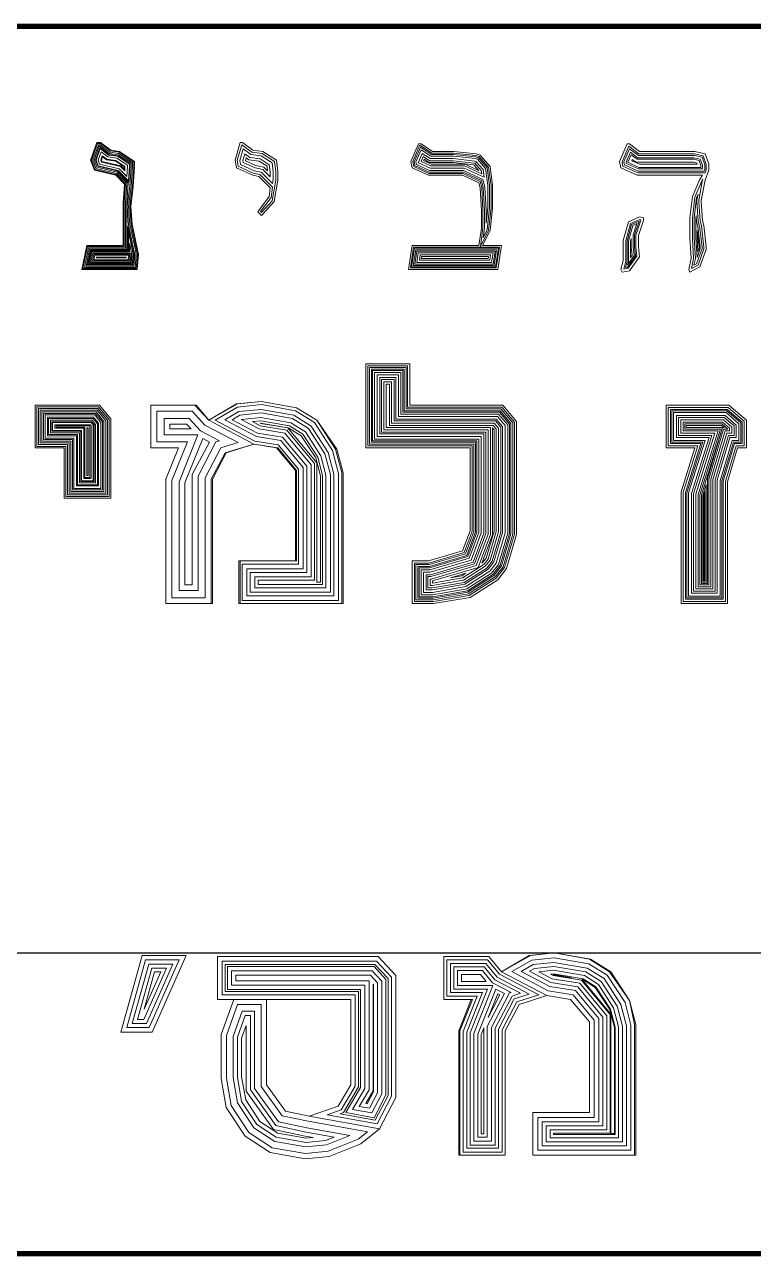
# Model space of a CAD drawing. Extents: x 208781 to 210549, y 749110 to 750610.
# Drawn here: x 210343.9 to 210377.8, y 750284.2 to 750341.4 of the extents above; entities that cross this region are included whole.
import ezdxf

# ---------------------------------------------------------------- set-up
doc = ezdxf.new("R2010")
doc.units = 0
doc.layers.add('-misgeret_ezer', color=5, linetype='Continuous', plot=False)
doc.layers.add('_view', color=7, linetype='Continuous')

msp = doc.modelspace()

# ---------------------------------------------------------------- linework, layer by layer
at = {"layer": '-misgeret_ezer'}
msp.add_line((208781.199, 750298.238), (210531.199, 750298.238), dxfattribs=at)
at = {"layer": '_view', "linetype": 'Continuous'}
for points in [[(210430.237, 750341.435), (210257.772, 750341.435), (210257.772, 750284.168), (210430.237, 750284.168)], [(210430.193, 750341.39), (210257.816, 750341.39), (210257.816, 750284.212), (210430.193, 750284.212)], [(210430.141, 750341.338), (210257.869, 750341.338), (210257.869, 750284.264), (210430.141, 750284.264)], [(210430.113, 750341.31), (210257.897, 750341.31), (210257.897, 750284.292), (210430.113, 750284.292)], [(210430.049, 750341.247), (210257.96, 750341.247), (210257.96, 750284.355), (210430.049, 750284.355)]]:
    msp.add_lwpolyline(points, close=True, dxfattribs=at)
at = {"layer": '_view', "lineweight": 0}
for points in [[(210347.424, 750335.945), (210347.249, 750335.945), (210346.956, 750335.127), (210347.132, 750334.659), (210348.126, 750334.425), (210348.535, 750334.016), (210348.476, 750333.139), (210348.476, 750332.905), (210348.476, 750331.97), (210348.476, 750331.152), (210346.781, 750331.152), (210346.547, 750330.041), (210349.119, 750330.041), (210349.178, 750330.743), (210349.119, 750331.035), (210348.885, 750332.145), (210348.827, 750332.964), (210348.944, 750333.899), (210349.002, 750334.834), (210349.002, 750335.068), (210348.301, 750335.536), (210347.892, 750335.594), (210347.424, 750335.945)], [(210354.029, 750335.945), (210353.912, 750335.945), (210353.678, 750335.127), (210353.737, 750334.776), (210354.497, 750334.425), (210354.789, 750334.367), (210355.315, 750333.841), (210355.257, 750333.431), (210354.731, 750332.73), (210354.906, 750332.555), (210354.964, 750332.613), (210355.49, 750333.198), (210355.666, 750334.191), (210355.666, 750334.6), (210355.607, 750335.127), (210354.964, 750335.536), (210354.497, 750335.594), (210354.029, 750335.945)], [(210362.329, 750335.886), (210362.213, 750335.886), (210361.862, 750335.068), (210361.92, 750334.776), (210362.68, 750334.425), (210364.083, 750334.425), (210364.258, 750334.425), (210365.018, 750334.074), (210365.077, 750333.841), (210365.135, 750332.788), (210365.135, 750331.97), (210365.018, 750331.152), (210361.92, 750331.152), (210361.745, 750330.041), (210365.895, 750330.041), (210366.07, 750331.152), (210365.194, 750331.152), (210365.194, 750331.152), (210365.544, 750331.853), (210365.661, 750332.905), (210365.661, 750333.665), (210365.661, 750333.957), (210365.544, 750334.834), (210365.077, 750335.36), (210364.901, 750335.419), (210363.849, 750335.536), (210362.855, 750335.536), (210362.329, 750335.886)], [(210372.032, 750335.886), (210371.916, 750335.886), (210371.565, 750335.068), (210371.623, 750334.776), (210372.383, 750334.425), (210375.423, 750334.425), (210375.306, 750334.25), (210374.955, 750333.431), (210374.838, 750332.438), (210374.838, 750331.502), (210374.897, 750330.567), (210374.78, 750330.041), (210374.838, 750329.924), (210375.306, 750330.158), (210375.598, 750330.976), (210375.598, 750331.093), (210375.481, 750332.087), (210375.423, 750332.321), (210375.364, 750333.198), (210375.364, 750333.256), (210375.54, 750334.191), (210375.715, 750334.659), (210375.715, 750334.951), (210375.54, 750335.419), (210375.072, 750335.536), (210372.5, 750335.536), (210372.032, 750335.886)], [(210372.5, 750332.496), (210371.974, 750332.262), (210371.74, 750331.386), (210371.74, 750330.918), (210371.74, 750330.45), (210371.623, 750330.041), (210371.682, 750329.924), (210372.032, 750329.983), (210372.5, 750330.626), (210372.442, 750331.093), (210372.442, 750331.619), (210372.675, 750332.321), (210372.675, 750332.438), (210372.5, 750332.496)], [(210361.803, 750325.657), (210359.758, 750325.657), (210359.758, 750321.741), (210364.609, 750321.741), (210364.609, 750317.883), (210364.258, 750316.948), (210362.68, 750316.48), (210361.92, 750316.48), (210361.92, 750314.493), (210362.68, 750314.493), (210362.914, 750314.493), (210364.609, 750314.785), (210365.895, 750315.603), (210366.304, 750316.13), (210366.772, 750317.708), (210366.772, 750322.968), (210366.129, 750323.728), (210361.803, 750323.728), (210361.803, 750325.657)], [(210354.906, 750323.904), (210353.795, 750323.787), (210352.451, 750323.027), (210354.555, 750321.916), (210355.666, 750321.741), (210356.543, 750320.689), (210356.543, 750316.48), (210353.912, 750316.48), (210353.912, 750314.493), (210358.705, 750314.493), (210358.705, 750320.572), (210358.413, 750321.682), (210357.478, 750323.027), (210356.543, 750323.611), (210354.906, 750323.904)], [(210354.906, 750323.904), (210353.737, 750323.787), (210352.451, 750323.027), (210354.555, 750321.916), (210355.607, 750321.741), (210356.484, 750320.689), (210356.484, 750316.48), (210353.854, 750316.48), (210353.854, 750314.493), (210358.647, 750314.493), (210358.647, 750320.572), (210358.355, 750321.682), (210357.478, 750323.027), (210356.543, 750323.611), (210354.906, 750323.904)], [(210347.366, 750323.728), (210344.385, 750323.728), (210344.385, 750321.741), (210345.729, 750321.741), (210345.729, 750319.403), (210347.892, 750319.403), (210347.892, 750323.085), (210347.366, 750323.728)], [(210351.866, 750323.728), (210349.762, 750323.728), (210349.762, 750321.741), (210351.048, 750321.741), (210350.464, 750320.28), (210350.464, 750314.493), (210352.626, 750314.493), (210352.626, 750320.28), (210353.269, 750321.507), (210354.555, 750321.916), (210352.451, 750323.027), (210351.866, 750323.728)], [(210351.808, 750323.728), (210349.762, 750323.728), (210349.762, 750321.741), (210351.048, 750321.741), (210350.464, 750320.28), (210350.464, 750314.493), (210352.568, 750314.493), (210352.568, 750320.28), (210353.211, 750321.507), (210354.555, 750321.916), (210352.451, 750323.027), (210351.808, 750323.728)], [(210376.65, 750323.728), (210373.728, 750323.728), (210373.728, 750321.741), (210375.072, 750321.741), (210374.429, 750319.695), (210374.429, 750314.493), (210376.592, 750314.493), (210376.592, 750320.163), (210377.059, 750321.741), (210377.469, 750321.741), (210377.469, 750323.027), (210376.65, 750323.728)], [(210351.399, 750298.126), (210349.821, 750294.561), (210348.359, 750294.561), (210349.353, 750298.126), (210351.399, 750298.126), (210351.399, 750298.126)], [(210360.342, 750298.068), (210352.86, 750298.068), (210352.86, 750296.08), (210353.62, 750296.08), (210359.056, 750296.08), (210359.056, 750292.106), (210358.472, 750291.112), (210357.127, 750290.644), (210360.4, 750290.06), (210361.16, 750291.521), (210361.16, 750297.191), (210360.342, 750298.068)], [(210365.486, 750298.068), (210363.382, 750298.068), (210363.382, 750296.08), (210364.667, 750296.08), (210364.083, 750294.619), (210364.083, 750288.832), (210366.246, 750288.832), (210366.246, 750294.619), (210366.889, 750295.847), (210368.175, 750296.256), (210366.07, 750297.366), (210365.486, 750298.068)], [(210365.486, 750298.068), (210363.382, 750298.068), (210363.382, 750296.08), (210364.726, 750296.08), (210364.141, 750294.619), (210364.141, 750288.832), (210366.246, 750288.832), (210366.246, 750294.619), (210366.889, 750295.847), (210368.175, 750296.256), (210366.07, 750297.366), (210365.486, 750298.068)], [(210368.525, 750298.243), (210367.356, 750298.126), (210366.07, 750297.366), (210368.175, 750296.256), (210369.285, 750296.08), (210370.162, 750295.028), (210370.162, 750290.82), (210367.532, 750290.82), (210367.532, 750288.832), (210372.266, 750288.832), (210372.266, 750294.911), (210372.032, 750296.022), (210371.097, 750297.366), (210370.162, 750297.951), (210368.525, 750298.243)], [(210368.525, 750298.243), (210367.415, 750298.126), (210366.07, 750297.366), (210368.175, 750296.256), (210369.285, 750296.08), (210370.162, 750295.028), (210370.162, 750290.82), (210367.532, 750290.82), (210367.532, 750288.832), (210372.325, 750288.832), (210372.325, 750294.911), (210372.032, 750296.022), (210371.156, 750297.366), (210370.22, 750297.951), (210368.525, 750298.243)], [(210353.62, 750296.08), (210353.036, 750294.444), (210353.036, 750292.398), (210353.269, 750291.054), (210354.146, 750289.709), (210355.315, 750288.949), (210356.952, 750288.657), (210358.062, 750288.774), (210359.524, 750289.358), (210360.4, 750290.06), (210357.127, 750290.644), (210356.017, 750290.878), (210355.14, 750292.106), (210355.14, 750296.08), (210359.056, 750296.08), (210353.62, 750296.08)]]:
    msp.add_lwpolyline(points, dxfattribs=at)
for points in [[(210347.411, 750335.906), (210347.276, 750335.906), (210346.997, 750335.127), (210347.161, 750334.692), (210348.145, 750334.46), (210348.574, 750334.031), (210348.515, 750333.138), (210348.515, 750332.905), (210348.515, 750331.97), (210348.515, 750331.113), (210346.812, 750331.113), (210346.595, 750330.08), (210349.084, 750330.08), (210349.139, 750330.74), (210349.082, 750331.027), (210348.847, 750332.14), (210348.788, 750332.965), (210348.906, 750333.903), (210348.964, 750334.835), (210348.964, 750335.047), (210348.287, 750335.499), (210347.877, 750335.557)], [(210347.391, 750335.846), (210347.318, 750335.846), (210347.061, 750335.127), (210347.206, 750334.743), (210348.175, 750334.514), (210348.636, 750334.054), (210348.575, 750333.136), (210348.575, 750332.905), (210348.575, 750331.97), (210348.575, 750331.053), (210346.861, 750331.053), (210346.669, 750330.14), (210349.029, 750330.14), (210349.078, 750330.737), (210349.023, 750331.016), (210348.788, 750332.132), (210348.728, 750332.966), (210348.846, 750333.908), (210348.904, 750334.837), (210348.904, 750335.015), (210348.265, 750335.441), (210347.853, 750335.5)], [(210353.997, 750335.847), (210353.986, 750335.847), (210353.778, 750335.121), (210353.825, 750334.843), (210354.527, 750334.518), (210354.837, 750334.456), (210355.418, 750333.875), (210355.35, 750333.393), (210354.859, 750332.739), (210354.905, 750332.693), (210355.399, 750333.242), (210355.568, 750334.2), (210355.568, 750334.595), (210355.516, 750335.069), (210354.931, 750335.442), (210354.459, 750335.501)], [(210347.37, 750335.783), (210347.363, 750335.783), (210347.129, 750335.128), (210347.253, 750334.797), (210348.208, 750334.572), (210348.701, 750334.079), (210348.638, 750333.134), (210348.638, 750332.905), (210348.638, 750331.97), (210348.638, 750330.99), (210346.913, 750330.99), (210346.747, 750330.203), (210348.97, 750330.203), (210349.014, 750330.733), (210348.96, 750331.003), (210348.724, 750332.123), (210348.664, 750332.968), (210348.782, 750333.914), (210348.84, 750334.839), (210348.84, 750334.981), (210348.242, 750335.38), (210347.828, 750335.439)], [(210347.39, 750335.703), (210347.184, 750335.128), (210347.292, 750334.841), (210348.234, 750334.619), (210348.743, 750334.11), (210348.788, 750334.841), (210348.788, 750334.954), (210348.223, 750335.331), (210347.807, 750335.39)], [(210347.402, 750335.663), (210347.211, 750335.129), (210347.311, 750334.862), (210348.246, 750334.642), (210348.721, 750334.167), (210348.764, 750334.842), (210348.764, 750334.94), (210348.214, 750335.307), (210347.797, 750335.367)], [(210347.444, 750335.521), (210347.304, 750335.129), (210347.376, 750334.937), (210348.291, 750334.722), (210348.646, 750334.367), (210348.676, 750334.844), (210348.676, 750334.893), (210348.181, 750335.223), (210347.763, 750335.283)], [(210347.502, 750335.331), (210347.43, 750335.13), (210347.465, 750335.037), (210348.35, 750334.829), (210348.544, 750334.635), (210348.557, 750334.831), (210348.138, 750335.11), (210347.716, 750335.17)], [(210347.517, 750335.281), (210347.463, 750335.13), (210347.488, 750335.064), (210348.366, 750334.857), (210348.518, 750334.706), (210348.524, 750334.815), (210348.127, 750335.08), (210347.704, 750335.14)], [(210354.054, 750335.658), (210353.898, 750335.114), (210353.93, 750334.923), (210354.564, 750334.631), (210354.895, 750334.564), (210355.421, 750334.038), (210355.451, 750334.21), (210355.451, 750334.589), (210355.405, 750335.001), (210354.89, 750335.329), (210354.414, 750335.388)], [(210354.134, 750335.418), (210354.045, 750335.106), (210354.059, 750335.022), (210354.609, 750334.768), (210354.966, 750334.697), (210355.308, 750334.355), (210355.308, 750334.581), (210355.27, 750334.916), (210354.84, 750335.19), (210354.358, 750335.251)], [(210362.307, 750335.811), (210362.262, 750335.811), (210361.941, 750335.06), (210361.987, 750334.828), (210362.697, 750334.501), (210364.083, 750334.501), (210364.275, 750334.501), (210365.083, 750334.128), (210365.152, 750333.852), (210365.211, 750332.791), (210365.211, 750331.965), (210365.089, 750331.112), (210365.471, 750331.875), (210365.586, 750332.91), (210365.586, 750333.665), (210365.586, 750333.952), (210365.472, 750334.801), (210365.034, 750335.295), (210364.885, 750335.344), (210363.845, 750335.46), (210362.833, 750335.46)], [(210362.302, 750335.732), (210362.011, 750335.052), (210362.047, 750334.875), (210362.712, 750334.569), (210364.083, 750334.569), (210364.29, 750334.569), (210365.141, 750334.176), (210365.219, 750333.862), (210365.279, 750332.792), (210365.279, 750331.96), (210365.215, 750331.516), (210365.405, 750331.894), (210365.518, 750332.913), (210365.518, 750333.665), (210365.518, 750333.948), (210365.408, 750334.772), (210364.995, 750335.236), (210364.87, 750335.278), (210363.841, 750335.392), (210362.812, 750335.392)], [(210362.338, 750335.612), (210362.094, 750335.044), (210362.117, 750334.931), (210362.729, 750334.648), (210364.083, 750334.648), (210364.307, 750334.648), (210365.209, 750334.232), (210365.298, 750333.874), (210365.358, 750332.795), (210365.358, 750332.202), (210365.438, 750332.918), (210365.438, 750333.665), (210365.438, 750333.943), (210365.332, 750334.737), (210364.949, 750335.167), (210364.853, 750335.199), (210363.837, 750335.312), (210362.788, 750335.312)], [(210362.389, 750335.442), (210362.213, 750335.031), (210362.217, 750335.01), (210362.754, 750334.762), (210364.083, 750334.762), (210364.332, 750334.762), (210365.272, 750334.329), (210365.224, 750334.687), (210364.885, 750335.069), (210364.829, 750335.088), (210363.83, 750335.199), (210362.753, 750335.199)], [(210362.431, 750335.3), (210362.329, 750335.062), (210362.775, 750334.857), (210364.083, 750334.857), (210364.353, 750334.857), (210365.155, 750334.486), (210365.134, 750334.646), (210364.831, 750334.987), (210364.808, 750334.995), (210363.825, 750335.104), (210362.725, 750335.104)], [(210371.994, 750335.772), (210371.991, 750335.772), (210371.684, 750335.056), (210371.724, 750334.855), (210372.408, 750334.539), (210375.548, 750334.539), (210375.601, 750334.68), (210375.601, 750334.93), (210375.454, 750335.322), (210375.058, 750335.421), (210372.462, 750335.421)], [(210372.022, 750335.662), (210371.759, 750335.048), (210371.787, 750334.905), (210372.424, 750334.611), (210375.498, 750334.611), (210375.529, 750334.693), (210375.529, 750334.917), (210375.4, 750335.262), (210375.049, 750335.35), (210372.438, 750335.35)], [(210372.067, 750335.494), (210371.871, 750335.036), (210371.882, 750334.98), (210372.448, 750334.719), (210375.421, 750334.719), (210375.421, 750334.898), (210375.319, 750335.171), (210375.036, 750335.242), (210372.402, 750335.242)], [(210372.097, 750335.382), (210371.946, 750335.029), (210372.463, 750334.79), (210375.35, 750334.79), (210375.35, 750334.885), (210375.265, 750335.111), (210375.027, 750335.17), (210372.378, 750335.17)], [(210354.197, 750335.233), (210354.159, 750335.099), (210354.159, 750335.098), (210354.643, 750334.874), (210355.02, 750334.799), (210355.191, 750334.629), (210355.166, 750334.851), (210354.802, 750335.083), (210354.315, 750335.144)], [(210362.47, 750335.17), (210362.442, 750335.106), (210362.794, 750334.944), (210364.083, 750334.944), (210364.372, 750334.944), (210365.018, 750334.646), (210364.783, 750334.91), (210363.82, 750335.017), (210362.698, 750335.017)], [(210372.157, 750335.157), (210372.133, 750335.101), (210372.495, 750334.934), (210375.178, 750334.934), (210375.157, 750334.99), (210375.009, 750335.027), (210372.331, 750335.027)], [(210375.435, 750334.238), (210375.407, 750334.195), (210375.067, 750333.402), (210374.952, 750332.431), (210374.952, 750331.506), (210375.012, 750330.558), (210374.907, 750330.086), (210375.214, 750330.24), (210375.484, 750330.996), (210375.484, 750331.087), (210375.369, 750332.066), (210375.309, 750332.303), (210375.25, 750333.194), (210375.25, 750333.267), (210375.429, 750334.222)], [(210375.217, 750333.543), (210375.148, 750333.38), (210375.035, 750332.426), (210375.035, 750331.509), (210375.095, 750330.552), (210375.026, 750330.238), (210375.147, 750330.299), (210375.401, 750331.011), (210375.401, 750331.082), (210375.287, 750332.051), (210375.227, 750332.29), (210375.167, 750333.191), (210375.167, 750333.274)], [(210375.13, 750332.55), (210375.115, 750332.421), (210375.115, 750331.511), (210375.172, 750330.605), (210375.321, 750331.024), (210375.321, 750331.077), (210375.208, 750332.037), (210375.148, 750332.278)], [(210348.69, 750332.035), (210348.69, 750331.97), (210348.69, 750330.938), (210346.955, 750330.938), (210346.811, 750330.255), (210348.922, 750330.255), (210348.962, 750330.73), (210348.91, 750330.993)], [(210372.506, 750332.365), (210372.077, 750332.174), (210371.863, 750331.369), (210371.863, 750330.918), (210371.863, 750330.433), (210371.757, 750330.061), (210371.963, 750330.095), (210372.372, 750330.659), (210372.319, 750331.086), (210372.319, 750331.639), (210372.553, 750332.341), (210372.553, 750332.349)], [(210372.476, 750332.289), (210372.125, 750332.133), (210371.92, 750331.362), (210371.92, 750330.918), (210371.92, 750330.425), (210371.836, 750330.132), (210371.931, 750330.148), (210372.313, 750330.674), (210372.262, 750331.082), (210372.262, 750331.648)], [(210372.375, 750332.178), (210372.176, 750332.09), (210371.98, 750331.354), (210371.98, 750330.918), (210371.98, 750330.417), (210371.934, 750330.255), (210372.25, 750330.69), (210372.202, 750331.078), (210372.202, 750331.658)], [(210375.172, 750331.859), (210375.172, 750331.513), (210375.211, 750330.885), (210375.264, 750331.034), (210375.264, 750331.074)], [(210348.716, 750331.785), (210348.716, 750330.912), (210346.976, 750330.912), (210346.843, 750330.281), (210348.898, 750330.281), (210348.936, 750330.729), (210348.884, 750330.988)], [(210348.772, 750331.248), (210348.772, 750330.856), (210347.021, 750330.856), (210346.912, 750330.337), (210348.847, 750330.337), (210348.879, 750330.726), (210348.829, 750330.977)], [(210372.109, 750331.478), (210372.073, 750331.342), (210372.073, 750330.918), (210372.073, 750330.604), (210372.154, 750330.715), (210372.109, 750331.073)], [(210348.814, 750330.808), (210347.06, 750330.808), (210346.971, 750330.385), (210348.803, 750330.385), (210348.831, 750330.723)], [(210348.765, 750330.748), (210347.109, 750330.748), (210347.045, 750330.445), (210348.748, 750330.445), (210348.771, 750330.719)], [(210348.72, 750330.7), (210347.148, 750330.7), (210347.105, 750330.493), (210348.703, 750330.493)], [(210365.084, 750331.076), (210361.985, 750331.076), (210361.833, 750330.117), (210365.83, 750330.117), (210365.982, 750331.076)], [(210365.084, 750331.029), (210362.025, 750331.029), (210361.889, 750330.164), (210365.79, 750330.164), (210365.926, 750331.029)], [(210365.084, 750330.96), (210362.084, 750330.96), (210361.969, 750330.233), (210365.731, 750330.233), (210365.846, 750330.96)], [(210365.084, 750330.9), (210362.136, 750330.9), (210362.04, 750330.293), (210365.68, 750330.293), (210365.775, 750330.9)], [(210365.084, 750330.822), (210362.202, 750330.822), (210362.13, 750330.371), (210365.613, 750330.371), (210365.685, 750330.822)], [(210365.084, 750330.719), (210362.29, 750330.719), (210362.251, 750330.474), (210365.525, 750330.474), (210365.564, 750330.719)], [(210348.619, 750330.607), (210347.224, 750330.607), (210347.219, 750330.586), (210348.618, 750330.586)], [(210365.084, 750330.642), (210362.356, 750330.642), (210362.342, 750330.551), (210365.459, 750330.551), (210365.473, 750330.642)], [(210361.705, 750325.559), (210359.856, 750325.559), (210359.856, 750321.84), (210364.708, 750321.84), (210364.708, 750317.865), (210364.333, 750316.867), (210362.694, 750316.382), (210362.019, 750316.382), (210362.019, 750314.591), (210362.68, 750314.591), (210362.905, 750314.591), (210364.573, 750314.879), (210365.828, 750315.677), (210366.215, 750316.175), (210366.673, 750317.722), (210366.673, 750322.932), (210366.083, 750323.63), (210361.705, 750323.63)], [(210361.63, 750325.484), (210359.93, 750325.484), (210359.93, 750321.914), (210364.782, 750321.914), (210364.782, 750317.852), (210364.39, 750316.807), (210362.705, 750316.307), (210362.093, 750316.307), (210362.093, 750314.666), (210362.68, 750314.666), (210362.899, 750314.666), (210364.545, 750314.95), (210365.777, 750315.733), (210366.148, 750316.21), (210366.599, 750317.733), (210366.599, 750322.905), (210366.049, 750323.555), (210361.63, 750323.555)], [(210361.543, 750325.397), (210360.018, 750325.397), (210360.018, 750322.002), (210364.87, 750322.002), (210364.87, 750317.836), (210364.457, 750316.735), (210362.718, 750316.22), (210362.181, 750316.22), (210362.181, 750314.754), (210362.68, 750314.754), (210362.892, 750314.754), (210364.513, 750315.033), (210365.717, 750315.799), (210366.068, 750316.251), (210366.511, 750317.746), (210366.511, 750322.873), (210366.008, 750323.468), (210361.543, 750323.468)], [(210361.483, 750325.337), (210360.078, 750325.337), (210360.078, 750322.061), (210364.929, 750322.061), (210364.929, 750317.825), (210364.502, 750316.686), (210362.727, 750316.16), (210362.24, 750316.16), (210362.24, 750314.813), (210362.68, 750314.813), (210362.887, 750314.813), (210364.491, 750315.09), (210365.676, 750315.844), (210366.014, 750316.278), (210366.452, 750317.754), (210366.452, 750322.851), (210365.98, 750323.408), (210361.483, 750323.408)], [(210361.391, 750325.245), (210360.17, 750325.245), (210360.17, 750322.153), (210365.021, 750322.153), (210365.021, 750317.808), (210364.572, 750316.611), (210362.74, 750316.068), (210362.332, 750316.068), (210362.332, 750314.905), (210362.68, 750314.905), (210362.879, 750314.905), (210364.458, 750315.177), (210365.614, 750315.913), (210365.931, 750316.321), (210366.36, 750317.767), (210366.36, 750322.818), (210365.938, 750323.316), (210361.391, 750323.316)], [(210361.279, 750325.133), (210360.282, 750325.133), (210360.282, 750322.265), (210365.133, 750322.265), (210365.133, 750317.788), (210364.657, 750316.52), (210362.756, 750315.956), (210362.444, 750315.956), (210362.444, 750315.017), (210362.68, 750315.017), (210362.869, 750315.017), (210364.416, 750315.284), (210365.537, 750315.997), (210365.83, 750316.373), (210366.248, 750317.784), (210366.248, 750322.776), (210365.886, 750323.204), (210361.279, 750323.204)], [(210361.155, 750325.009), (210360.406, 750325.009), (210360.406, 750322.389), (210365.257, 750322.389), (210365.257, 750317.766), (210364.752, 750316.418), (210362.774, 750315.832), (210362.568, 750315.832), (210362.568, 750315.141), (210362.68, 750315.141), (210362.858, 750315.141), (210364.371, 750315.402), (210365.452, 750316.09), (210365.718, 750316.431), (210366.124, 750317.802), (210366.124, 750322.731), (210365.828, 750323.08), (210361.155, 750323.08)], [(210361.074, 750324.928), (210360.487, 750324.928), (210360.487, 750322.47), (210365.338, 750322.47), (210365.338, 750317.751), (210364.814, 750316.352), (210362.786, 750315.751), (210362.649, 750315.751), (210362.649, 750315.222), (210362.68, 750315.222), (210362.852, 750315.222), (210364.341, 750315.479), (210365.397, 750316.151), (210365.644, 750316.469), (210366.043, 750317.813), (210366.043, 750322.701), (210365.791, 750322.999), (210361.074, 750322.999)], [(210360.962, 750324.816), (210360.599, 750324.816), (210360.599, 750322.582), (210365.45, 750322.582), (210365.45, 750317.731), (210364.899, 750316.26), (210362.802, 750315.639), (210362.761, 750315.639), (210362.761, 750315.334), (210362.842, 750315.334), (210364.3, 750315.585), (210365.32, 750316.235), (210365.543, 750316.521), (210365.931, 750317.83), (210365.931, 750322.66), (210365.739, 750322.887), (210360.962, 750322.887)], [(210360.856, 750324.71), (210360.705, 750324.71), (210360.705, 750322.689), (210365.557, 750322.689), (210365.557, 750317.711), (210364.98, 750316.173), (210362.868, 750315.547), (210362.868, 750315.447), (210364.261, 750315.687), (210365.248, 750316.315), (210365.446, 750316.57), (210365.824, 750317.845), (210365.824, 750322.621), (210365.689, 750322.781), (210360.856, 750322.781)], [(210347.332, 750323.658), (210344.455, 750323.658), (210344.455, 750321.812), (210345.8, 750321.812), (210345.8, 750319.473), (210347.821, 750319.473), (210347.821, 750323.06)], [(210347.295, 750323.579), (210344.534, 750323.579), (210344.534, 750321.89), (210345.878, 750321.89), (210345.878, 750319.552), (210347.742, 750319.552), (210347.742, 750323.032)], [(210347.257, 750323.5), (210344.613, 750323.5), (210344.613, 750321.969), (210345.957, 750321.969), (210345.957, 750319.631), (210347.663, 750319.631), (210347.663, 750323.004)], [(210347.218, 750323.417), (210344.696, 750323.417), (210344.696, 750322.053), (210346.041, 750322.053), (210346.041, 750319.714), (210347.58, 750319.714), (210347.58, 750322.974)], [(210347.185, 750323.347), (210344.766, 750323.347), (210344.766, 750322.123), (210346.111, 750322.123), (210346.111, 750319.785), (210347.51, 750319.785), (210347.51, 750322.949)], [(210347.152, 750323.276), (210344.836, 750323.276), (210344.836, 750322.193), (210346.181, 750322.193), (210346.181, 750319.855), (210347.44, 750319.855), (210347.44, 750322.924)], [(210351.686, 750323.451), (210350.04, 750323.451), (210350.04, 750322.019), (210351.458, 750322.019), (210350.741, 750320.226), (210350.741, 750314.771), (210352.29, 750314.771), (210352.29, 750320.348), (210353.019, 750321.739), (210353.829, 750321.986), (210352.279, 750322.804)], [(210354.9, 750323.753), (210353.785, 750323.641), (210352.758, 750323.034), (210354.604, 750322.06), (210355.687, 750321.879), (210356.634, 750320.743), (210356.634, 750316.331), (210354.004, 750316.331), (210354.004, 750314.643), (210358.497, 750314.643), (210358.497, 750320.553), (210358.216, 750321.621), (210357.371, 750322.917), (210356.488, 750323.469)], [(210354.892, 750323.532), (210353.854, 750323.428), (210353.206, 750323.045), (210354.675, 750322.27), (210355.803, 750322.082), (210356.853, 750320.822), (210356.853, 750316.112), (210354.222, 750316.112), (210354.222, 750314.861), (210358.279, 750314.861), (210358.279, 750320.524), (210358.014, 750321.531), (210357.214, 750322.758), (210356.408, 750323.261)], [(210354.885, 750323.365), (210353.907, 750323.267), (210353.546, 750323.053), (210354.728, 750322.429), (210355.891, 750322.235), (210357.019, 750320.882), (210357.019, 750315.946), (210354.388, 750315.946), (210354.388, 750315.027), (210358.113, 750315.027), (210358.113, 750320.503), (210357.86, 750321.463), (210357.095, 750322.636), (210356.347, 750323.104)], [(210376.613, 750323.627), (210373.829, 750323.627), (210373.829, 750321.842), (210375.21, 750321.842), (210374.53, 750319.68), (210374.53, 750314.594), (210376.491, 750314.594), (210376.491, 750320.177), (210376.984, 750321.842), (210377.367, 750321.842), (210377.367, 750322.98)], [(210376.575, 750323.525), (210373.931, 750323.525), (210373.931, 750321.944), (210375.349, 750321.944), (210374.632, 750319.664), (210374.632, 750314.696), (210376.389, 750314.696), (210376.389, 750320.192), (210376.908, 750321.944), (210377.266, 750321.944), (210377.266, 750322.934)], [(210376.551, 750323.46), (210373.996, 750323.46), (210373.996, 750322.009), (210375.438, 750322.009), (210374.697, 750319.654), (210374.697, 750314.761), (210376.323, 750314.761), (210376.323, 750320.202), (210376.859, 750322.009), (210377.2, 750322.009), (210377.2, 750322.903)], [(210376.522, 750323.381), (210374.075, 750323.381), (210374.075, 750322.088), (210375.545, 750322.088), (210374.776, 750319.642), (210374.776, 750314.84), (210376.244, 750314.84), (210376.244, 750320.213), (210376.8, 750322.088), (210377.121, 750322.088), (210377.121, 750322.867)], [(210376.472, 750323.246), (210374.21, 750323.246), (210374.21, 750322.223), (210375.729, 750322.223), (210374.911, 750319.621), (210374.911, 750314.975), (210376.109, 750314.975), (210376.109, 750320.233), (210376.699, 750322.223), (210376.986, 750322.223), (210376.986, 750322.805)], [(210347.098, 750323.163), (210344.95, 750323.163), (210344.95, 750322.307), (210346.295, 750322.307), (210346.295, 750319.969), (210347.326, 750319.969), (210347.326, 750322.883)], [(210347.073, 750323.11), (210345.003, 750323.11), (210345.003, 750322.359), (210346.347, 750322.359), (210346.347, 750320.021), (210347.273, 750320.021), (210347.273, 750322.865)], [(210347.032, 750323.024), (210345.089, 750323.024), (210345.089, 750322.446), (210346.434, 750322.446), (210346.434, 750320.107), (210347.187, 750320.107), (210347.187, 750322.834)], [(210347, 750322.957), (210345.156, 750322.957), (210345.156, 750322.513), (210346.501, 750322.513), (210346.501, 750320.175), (210347.12, 750320.175), (210347.12, 750322.81)], [(210346.983, 750322.921), (210345.192, 750322.921), (210345.192, 750322.548), (210346.536, 750322.548), (210346.536, 750320.21), (210347.084, 750320.21), (210347.084, 750322.797)], [(210346.933, 750322.816), (210345.297, 750322.816), (210345.297, 750322.653), (210346.641, 750322.653), (210346.641, 750320.315), (210346.98, 750320.315), (210346.98, 750322.76)], [(210346.909, 750322.764), (210345.349, 750322.764), (210345.349, 750322.706), (210346.694, 750322.706), (210346.694, 750320.367), (210346.927, 750320.367), (210346.927, 750322.741)], [(210346.841, 750322.678), (210346.78, 750322.678), (210346.78, 750320.454), (210346.841, 750320.454)], [(210351.538, 750323.115), (210350.375, 750323.115), (210350.375, 750322.354), (210351.953, 750322.354), (210351.077, 750320.162), (210351.077, 750315.106), (210351.955, 750315.106), (210351.955, 750320.43), (210352.787, 750322.019), (210352.952, 750322.069), (210352.071, 750322.534)], [(210351.421, 750322.848), (210350.643, 750322.848), (210350.643, 750322.622), (210351.628, 750322.622)], [(210354.877, 750323.157), (210353.973, 750323.066), (210353.968, 750323.063), (210354.795, 750322.627), (210356, 750322.426), (210357.224, 750320.957), (210357.224, 750315.74), (210354.594, 750315.74), (210354.594, 750315.233), (210357.907, 750315.233), (210357.907, 750320.476), (210357.669, 750321.378), (210356.947, 750322.486), (210356.272, 750322.908)], [(210354.871, 750323.002), (210354.485, 750322.964), (210354.845, 750322.774), (210356.081, 750322.568), (210357.378, 750321.012), (210357.378, 750315.587), (210354.747, 750315.587), (210354.747, 750315.386), (210357.753, 750315.386), (210357.753, 750320.456), (210357.527, 750321.315), (210356.837, 750322.374), (210356.216, 750322.762)], [(210354.867, 750322.894), (210354.85, 750322.892), (210354.879, 750322.877), (210356.138, 750322.667)], [(210356.138, 750322.667), (210356.138, 750322.667), (210357.485, 750321.051), (210357.485, 750315.494), (210357.646, 750315.494), (210357.646, 750320.442), (210357.428, 750321.271), (210356.76, 750322.295), (210356.176, 750322.66)], [(210365.655, 750322.668), (210365.655, 750317.693), (210365.162, 750316.377), (210365.18, 750316.389), (210365.357, 750316.616), (210365.725, 750317.859), (210365.725, 750322.585)], [(210376.437, 750323.153), (210374.303, 750323.153), (210374.303, 750322.317), (210375.856, 750322.317), (210375.005, 750319.607), (210375.005, 750315.069), (210376.016, 750315.069), (210376.016, 750320.246), (210376.629, 750322.317), (210376.893, 750322.317), (210376.893, 750322.762)], [(210376.397, 750323.044), (210374.412, 750323.044), (210374.412, 750322.425), (210376.004, 750322.425), (210375.113, 750319.59), (210375.113, 750315.177), (210375.907, 750315.177), (210375.907, 750320.262), (210376.548, 750322.425), (210376.784, 750322.425), (210376.784, 750322.712)], [(210376.359, 750322.94), (210374.516, 750322.94), (210374.516, 750322.529), (210376.146, 750322.529), (210375.217, 750319.574), (210375.217, 750315.281), (210375.804, 750315.281), (210375.804, 750320.277), (210376.471, 750322.529), (210376.68, 750322.529), (210376.68, 750322.664)], [(210376.326, 750322.852), (210374.604, 750322.852), (210374.604, 750322.617), (210376.265, 750322.617), (210375.305, 750319.561), (210375.305, 750315.369), (210375.716, 750315.369), (210375.716, 750320.29), (210376.405, 750322.617), (210376.593, 750322.617), (210376.593, 750322.624)], [(210376.302, 750322.788), (210374.668, 750322.788), (210374.668, 750322.681), (210376.353, 750322.681), (210375.369, 750319.551), (210375.369, 750315.433), (210375.652, 750315.433), (210375.652, 750320.299), (210376.357, 750322.681), (210376.427, 750322.681)], [(210352.172, 750322.178), (210351.344, 750320.11), (210351.344, 750315.374), (210351.687, 750315.374), (210351.687, 750320.496), (210352.482, 750322.014)], [(210375.588, 750320.033), (210375.433, 750319.541), (210375.433, 750315.497), (210375.588, 750315.497)], [(210375.537, 750319.704), (210375.484, 750319.533), (210375.484, 750315.547), (210375.537, 750315.547)], [(210364.224, 750315.781), (210364.418, 750315.904), (210363.693, 750315.689)], [(210351.072, 750297.913), (210349.682, 750294.774), (210348.64, 750294.774), (210349.515, 750297.913)], [(210350.779, 750297.723), (210349.558, 750294.964), (210348.891, 750294.964), (210349.659, 750297.723)], [(210350.495, 750297.538), (210349.437, 750295.149), (210349.134, 750295.149), (210349.8, 750297.538)], [(210360.251, 750297.857), (210353.071, 750297.857), (210353.071, 750296.291), (210353.62, 750296.291), (210359.267, 750296.291), (210359.267, 750292.048), (210358.614, 750290.939), (210357.957, 750290.71), (210360.285, 750290.294), (210360.95, 750291.573), (210360.95, 750297.108)], [(210360.184, 750297.704), (210353.224, 750297.704), (210353.224, 750296.444), (210353.62, 750296.444), (210359.42, 750296.444), (210359.42, 750292.007), (210358.717, 750290.812), (210358.561, 750290.758), (210360.201, 750290.465), (210360.797, 750291.61), (210360.797, 750297.048)], [(210360.142, 750297.607), (210353.321, 750297.607), (210353.321, 750296.541), (210353.62, 750296.541), (210359.517, 750296.541), (210359.517, 750291.98), (210358.828, 750290.809), (210360.148, 750290.573), (210360.699, 750291.634), (210360.699, 750297.009)], [(210365.418, 750297.923), (210363.526, 750297.923), (210363.526, 750296.225), (210364.94, 750296.225), (210364.286, 750294.591), (210364.286, 750288.977), (210366.101, 750288.977), (210366.101, 750294.655), (210366.788, 750295.966), (210367.802, 750296.289), (210365.977, 750297.252)], [(210365.337, 750297.75), (210363.699, 750297.75), (210363.699, 750296.398), (210365.195, 750296.398), (210364.459, 750294.558), (210364.459, 750289.15), (210365.928, 750289.15), (210365.928, 750294.697), (210366.668, 750296.109), (210367.357, 750296.329), (210365.867, 750297.115)], [(210365.265, 750297.597), (210363.852, 750297.597), (210363.852, 750296.551), (210365.421, 750296.551), (210364.612, 750294.528), (210364.612, 750289.303), (210365.775, 750289.303), (210365.775, 750294.735), (210366.562, 750296.236), (210366.962, 750296.364), (210365.768, 750296.994)], [(210368.518, 750298.012), (210367.486, 750297.903), (210366.549, 750297.373), (210368.248, 750296.476), (210369.406, 750296.294), (210370.391, 750295.111), (210370.391, 750290.59), (210367.761, 750290.59), (210367.761, 750289.062), (210372.095, 750289.062), (210372.095, 750294.882), (210371.82, 750295.928), (210370.991, 750297.199), (210370.137, 750297.733)], [(210368.511, 750297.803), (210367.55, 750297.702), (210366.98, 750297.379), (210368.314, 750296.675), (210369.515, 750296.486), (210370.598, 750295.186), (210370.598, 750290.384), (210367.968, 750290.384), (210367.968, 750289.268), (210371.889, 750289.268), (210371.889, 750294.855), (210371.629, 750295.843), (210370.843, 750297.048), (210370.062, 750297.536)], [(210368.505, 750297.611), (210367.61, 750297.517), (210367.377, 750297.385), (210368.375, 750296.858), (210369.616, 750296.663), (210370.789, 750295.255), (210370.789, 750290.193), (210368.158, 750290.193), (210368.158, 750289.459), (210371.698, 750289.459), (210371.698, 750294.83), (210371.452, 750295.765), (210370.706, 750296.908), (210369.993, 750297.354)], [(210350.221, 750297.359), (210349.45, 750295.617), (210349.935, 750297.359)], [(210360.056, 750297.409), (210353.518, 750297.409), (210353.518, 750296.739), (210353.62, 750296.739), (210359.714, 750296.739), (210359.714, 750291.926), (210359.142, 750290.953), (210360.04, 750290.793), (210360.502, 750291.682), (210360.502, 750296.932)], [(210359.971, 750297.213), (210353.715, 750297.213), (210353.715, 750296.935), (210359.911, 750296.935), (210359.911, 750291.873), (210359.454, 750291.097), (210359.932, 750291.012), (210360.306, 750291.73), (210360.306, 750296.854)], [(210365.185, 750297.425), (210364.025, 750297.425), (210364.025, 750296.724), (210365.676, 750296.724), (210364.785, 750294.495), (210364.785, 750289.476), (210365.602, 750289.476), (210365.602, 750294.777), (210366.442, 750296.379), (210366.517, 750296.403), (210365.658, 750296.857)], [(210365.095, 750297.233), (210364.216, 750297.233), (210364.216, 750296.915), (210365.359, 750296.915)], [(210368.499, 750297.432), (210367.806, 750297.359), (210368.432, 750297.029), (210369.709, 750296.827), (210370.966, 750295.319), (210370.966, 750290.016), (210368.336, 750290.016), (210368.336, 750289.636), (210371.521, 750289.636), (210371.521, 750294.807), (210371.288, 750295.692), (210370.579, 750296.779), (210369.928, 750297.186)], [(210368.493, 750297.27), (210368.347, 750297.255), (210368.483, 750297.183), (210369.794, 750296.976), (210371.126, 750295.377), (210371.126, 750289.856), (210368.496, 750289.856), (210368.496, 750289.796), (210371.361, 750289.796), (210371.361, 750294.787), (210371.14, 750295.626), (210370.464, 750296.662), (210369.87, 750297.033)], [(210368.492, 750297.232), (210368.475, 750297.23), (210368.495, 750297.22), (210369.328, 750297.088)], [(210369.821, 750297.003), (210371.162, 750295.394), (210371.105, 750295.61), (210370.437, 750296.634), (210369.856, 750296.997)], [(210360.104, 750296.786), (210360.104, 750291.82), (210359.762, 750291.239), (210359.826, 750291.227), (210360.112, 750291.777), (210360.112, 750296.778)], [(210365.816, 750296.557), (210364.976, 750294.458), (210364.976, 750289.667), (210365.411, 750289.667), (210365.411, 750294.825), (210366.209, 750296.349)], [(210365.895, 750296.341), (210365.451, 750295.232), (210366.002, 750296.285)], [(210353.79, 750295.839), (210353.277, 750294.402), (210353.277, 750292.419), (210353.499, 750291.144), (210354.32, 750289.884), (210355.406, 750289.178), (210356.961, 750288.901), (210358.004, 750289.01), (210359.401, 750289.569), (210359.834, 750289.916), (210357.081, 750290.407), (210355.875, 750290.661), (210354.898, 750292.028), (210354.898, 750295.839)], [(210354.008, 750295.53), (210353.586, 750294.348), (210353.586, 750292.445), (210353.792, 750291.259), (210354.544, 750290.107), (210355.522, 750289.472), (210356.972, 750289.213), (210357.929, 750289.313), (210359.015, 750289.748), (210357.022, 750290.104), (210355.693, 750290.384), (210354.589, 750291.929), (210354.589, 750295.53)], [(210354.149, 750295.33), (210353.786, 750294.314), (210353.786, 750292.463), (210353.982, 750291.334), (210354.688, 750290.252), (210355.597, 750289.661), (210356.979, 750289.415), (210357.88, 750289.509), (210358.292, 750289.674), (210356.984, 750289.908), (210355.576, 750290.204), (210354.389, 750291.865), (210354.389, 750295.33)], [(210371.323, 750294.782), (210371.164, 750295.385), (210371.164, 750289.834), (210371.323, 750289.834)], [(210354.191, 750294.859), (210353.984, 750294.279), (210353.984, 750292.48), (210354.171, 750291.408), (210354.831, 750290.395), (210355.671, 750289.849), (210356.986, 750289.615), (210357.308, 750289.648), (210356.946, 750289.713), (210355.459, 750290.026), (210354.191, 750291.802)], [(210365.257, 750294.748), (210365.13, 750294.429), (210365.13, 750289.821), (210365.257, 750289.821)]]:
    msp.add_lwpolyline(points, close=True, dxfattribs=at)

doc.saveas('drawing.dxf')
